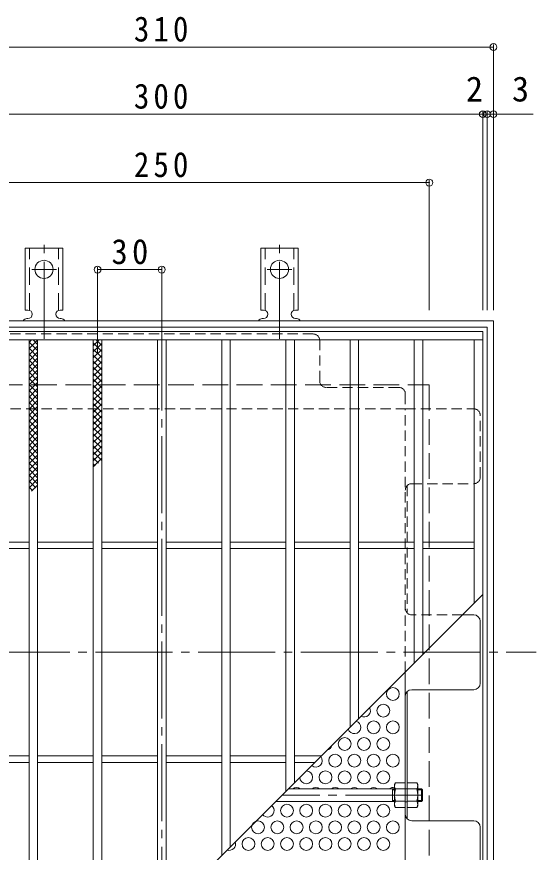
# Model space of a CAD drawing. Units: millimetres at full size, sheet at 1:4. Extents: x -822 to 951, y -780 to 740.
# Drawn here: x -562.5 to -319.7, y 349.6 to 740.3 of the extents above; entities that cross this region are included whole.
import ezdxf
from ezdxf.enums import TextEntityAlignment as Align

# ---------------------------------------------------------------- set-up
doc = ezdxf.new("R2010")
doc.units = ezdxf.units.MM
doc.header["$LTSCALE"] = 4
doc.header["$PDMODE"] = 32
doc.header["$PDSIZE"] = 3.2
for name, pattern in [('CHAIN2', [12, 9, -1, 1, -1]), ('DASHED1', [1.8, 1.2, -0.6]), ('DASHED2', [3, 2, -1]), ('DASHED3', [4, 3, -1])]:
    doc.linetypes.add(name, pattern=pattern)
for name, color, linetype, lineweight in [('A-1_躯体', 3, 'Continuous', 9), ('A-2_仕上', 3, 'Continuous', 9), ('A-4_その他', 7, 'Continuous', 9), ('A-6_寸法', 2, 'Continuous', 9), ('A-7_ハッチ', 2, 'Continuous', 9), ('A-9_ｸｳﾁｮｳｷ', 6, 'Continuous', 9), ('A-A_ﾊｯﾁ-ﾜｸ', 3, 'Continuous', 9), ('A-B_ﾊｯﾁ', 2, 'Continuous', 9)]:
    doc.layers.add(name, color=color, linetype=linetype, lineweight=lineweight)
doc.styles.add('ＭＳ ゴシック', font='')
doc.styles.get('ＭＳ ゴシック').set_extended_font_data('MS Gothic')

msp = doc.modelspace()

# ---------------------------------------------------------------- linework, layer by layer
at = {"layer": 'A-1_躯体', "color": 2}
for p, q in [((-339.713, 598.162), (-339.713, 288.162)), ((-342.713, 595.162), (-342.713, 291.162))]:
    msp.add_line(p, q, dxfattribs=at)
at = {"layer": 'A-1_躯体', "color": 2, "linetype": 'DASHED3'}
msp.add_line((-369.713, 568.162), (-369.713, 318.162), dxfattribs=at)
at = {"layer": 'A-1_躯体'}
for p, q in [((-385.913, 379.359), (-435.517, 379.359)), ((-386.913, 373.359), (-386.913, 379.359)), ((-373.413, 379.359), (-375.113, 379.359)), ((-373.413, 373.359), (-373.413, 379.359)), ((-373.413, 379.359), (-372.913, 378.859)), ((-386.913, 378.859), (-385.913, 378.859)), ((-375.113, 378.859), (-372.913, 378.859)), ((-372.913, 373.859), (-372.913, 378.859)), ((-385.913, 373.359), (-441.517, 373.359)), ((-386.913, 373.859), (-385.913, 373.859)), ((-375.113, 373.859), (-372.913, 373.859)), ((-373.413, 373.359), (-375.113, 373.359)), ((-373.413, 373.359), (-372.913, 373.859))]:
    msp.add_line(p, q, dxfattribs=at)
at = {"layer": 'A-1_躯体', "linetype": 'CHAIN2'}
msp.add_line((-372.913, 376.359), (-438.517, 376.359), dxfattribs=at)
at = {"layer": 'A-1_躯体', "color": 2}
for points in [[(-649.713, 288.162), (-649.713, 598.162), (-339.713, 598.162)], [(-646.713, 291.162), (-646.713, 595.162), (-342.713, 595.162)]]:
    msp.add_lwpolyline(points, dxfattribs=at)
at = {"layer": 'A-1_躯体', "color": 2, "linetype": 'DASHED3'}
msp.add_lwpolyline([(-619.713, 318.162), (-619.713, 568.162), (-369.713, 568.162)], dxfattribs=at)
at = {"layer": 'A-2_仕上'}
for p, q in [((-644.713, 589.162), (-344.713, 589.162)), ((-556.713, 297.162), (-556.713, 589.162)), ((-552.713, 297.162), (-552.713, 589.162)), ((-526.713, 297.162), (-526.713, 589.162)), ((-522.713, 297.162), (-522.713, 589.162)), ((-496.713, 318.162), (-496.713, 589.162)), ((-492.713, 322.162), (-492.713, 589.162)), ((-466.713, 348.162), (-466.713, 589.162)), ((-462.713, 352.162), (-462.713, 589.162)), ((-436.713, 378.162), (-436.713, 589.162)), ((-432.713, 382.162), (-432.713, 589.162)), ((-406.713, 408.162), (-406.713, 589.162)), ((-402.713, 412.162), (-402.713, 589.162)), ((-376.713, 438.162), (-376.713, 589.162)), ((-372.713, 442.162), (-372.713, 589.162)), ((-348.713, 589.162), (-348.713, 466.162)), ((-582.713, 494.662), (-556.713, 494.662)), ((-552.713, 494.662), (-526.713, 494.662)), ((-522.713, 494.662), (-496.713, 494.662)), ((-492.713, 494.662), (-466.713, 494.662)), ((-462.713, 494.662), (-436.713, 494.662)), ((-432.713, 494.662), (-406.713, 494.662)), ((-402.713, 494.662), (-376.713, 494.662)), ((-348.713, 494.662), (-372.713, 494.662)), ((-582.713, 491.662), (-556.713, 491.662)), ((-552.713, 491.662), (-526.713, 491.662)), ((-522.713, 491.662), (-496.713, 491.662)), ((-492.713, 491.662), (-466.713, 491.662)), ((-462.713, 491.662), (-436.713, 491.662)), ((-432.713, 491.662), (-406.713, 491.662)), ((-402.713, 491.662), (-376.713, 491.662)), ((-348.713, 491.662), (-372.713, 491.662)), ((-344.713, 470.162), (-521.713, 293.162)), ((-582.713, 394.662), (-556.713, 394.662)), ((-552.713, 394.662), (-526.713, 394.662)), ((-522.713, 394.662), (-496.713, 394.662)), ((-492.713, 394.662), (-466.713, 394.662)), ((-462.713, 394.662), (-436.713, 394.662)), ((-432.713, 394.662), (-420.213, 394.662)), ((-582.713, 391.662), (-556.713, 391.662)), ((-552.713, 391.662), (-526.713, 391.662)), ((-522.713, 391.662), (-496.713, 391.662)), ((-492.713, 391.662), (-466.713, 391.662)), ((-462.713, 391.662), (-436.713, 391.662)), ((-432.713, 391.662), (-423.213, 391.662))]:
    msp.add_line(p, q, dxfattribs=at)
msp.add_lwpolyline([(-644.713, 293.162), (-644.713, 593.162), (-344.713, 593.162), (-344.713, 293.162)], close=True, dxfattribs=at)
at = {"layer": 'A-4_その他'}
for p, q in [((-339.713, 727.325), (-339.713, 603.162)), ((-649.713, 726.125), (-339.713, 726.125)), ((-344.713, 695.937), (-344.713, 603.162)), ((-342.713, 695.937), (-342.713, 603.162)), ((-644.713, 694.737), (-344.713, 694.737)), ((-344.713, 694.737), (-342.713, 694.737)), ((-342.713, 694.737), (-321.196, 694.737)), ((-619.713, 662.741), (-369.713, 662.741)), ((-369.713, 663.941), (-369.713, 603.162)), ((-524.713, 623.268), (-524.713, 583.022)), ((-524.713, 622.068), (-494.713, 622.068)), ((-494.713, 623.268), (-494.713, 583.022))]:
    msp.add_line(p, q, dxfattribs=at)
for p in [(-339.713, 726.125), (-344.713, 694.737), (-342.713, 694.737), (-339.713, 694.737), (-369.713, 662.741), (-524.713, 622.068), (-494.713, 622.068)]:
    msp.add_point(p, dxfattribs=at)
at = {"layer": 'A-6_寸法'}
for centre in [(-386.713, 423.677), (-391.213, 415.882), (-395.713, 408.088), (-386.713, 408.088), (-409.213, 400.294), (-400.213, 400.294), (-391.213, 400.294), (-413.713, 392.5), (-404.713, 392.5), (-395.713, 392.5), (-386.713, 392.5), (-418.213, 384.705), (-409.213, 384.705), (-400.213, 384.705), (-391.213, 384.705), (-436.213, 369.117), (-427.213, 369.117), (-418.213, 369.117), (-409.213, 369.117), (-400.213, 369.117), (-391.213, 369.117), (-449.713, 361.323), (-440.713, 361.323), (-431.713, 361.323), (-422.713, 361.323), (-413.713, 361.323), (-404.713, 361.323), (-395.713, 361.323), (-386.713, 361.323), (-454.213, 353.528), (-445.213, 353.528), (-436.213, 353.528), (-427.213, 353.528), (-418.213, 353.528), (-409.213, 353.528), (-400.213, 353.528), (-391.213, 353.528)]:
    msp.add_circle(centre, 3, dxfattribs=at)
for centre, start, end in [((-400.213, 415.882), 241.71254, 28.28746), ((-404.713, 408.088), 195.73255, 74.26745), ((-418.213, 400.294), 283.86776, 346.13224), ((-422.713, 392.5), 229.56093, 40.43907), ((-427.213, 384.705), 180.81815, 89.18185), ((-431.713, 376.911), 54.66817, 125.33183), ((-422.713, 376.911), 54.66817, 125.33183), ((-413.713, 376.911), 54.66817, 125.33183), ((-404.713, 376.911), 54.66817, 125.33183), ((-395.713, 376.911), 54.66817, 125.33183), ((-386.713, 376.911), 74.53399, 125.33183), ((-445.213, 369.117), 217.61523, 52.38477), ((-463.213, 353.528), 251.09585, 18.90415)]:
    msp.add_arc(centre, 3, start, end, dxfattribs=at)
at = {"layer": 'A-7_ハッチ', "linetype": 'CHAIN2'}
for p, q in [((-494.713, 268.162), (-494.713, 618.162)), ((-669.713, 443.162), (-319.713, 443.162))]:
    msp.add_line(p, q, dxfattribs=at)
at = {"layer": 'A-7_ハッチ', "linetype": 'DASHED1'}
for p, q in [((-423.914, 591.966), (-565.512, 591.966)), ((-420.914, 569.966), (-420.914, 588.966)), ((-383.913, 566.966), (-417.914, 566.966)), ((-380.913, 563.966), (-380.913, 556.966)), ((-608.513, 556.966), (-380.913, 556.966)), ((-380.913, 556.966), (-348.91, 556.966)), ((-380.913, 433.962), (-380.913, 556.966)), ((-345.91, 524.965), (-345.91, 553.966)), ((-380.113, 521.009), (-380.113, 461.623)), ((-377.913, 521.965), (-348.91, 521.965)), ((-354.213, 460.663), (-377.913, 460.663)), ((-380.113, 379.359), (-380.913, 379.359)), ((-380.113, 373.159), (-380.913, 373.159))]:
    msp.add_line(p, q, dxfattribs=at)
at = {"layer": 'A-7_ハッチ'}
for p, q in [((-348.91, 460.663), (-354.213, 460.663)), ((-345.91, 428.662), (-345.91, 457.663)), ((-380.913, 322.359), (-380.913, 433.962)), ((-380.113, 365.32), (-380.113, 424.701)), ((-380.113, 365.32), (-380.113, 424.701)), ((-377.913, 425.662), (-348.91, 425.662)), ((-348.91, 364.36), (-377.913, 364.36)), ((-345.91, 332.359), (-345.91, 361.36))]:
    msp.add_line(p, q, dxfattribs=at)
at = {"layer": 'A-7_ハッチ', "linetype": 'DASHED1'}
for centre, start, end in [((-423.914, 588.966), 0, 90), ((-417.914, 569.966), 180, 270), ((-383.913, 563.966), 0, 90), ((-348.91, 553.966), 0, 90), ((-348.91, 524.965), 270, 0), ((-377.913, 518.965), 90, 180), ((-377.913, 463.663), 180, 270)]:
    msp.add_arc(centre, 3, start, end, dxfattribs=at)
at = {"layer": 'A-7_ハッチ'}
for centre, start, end in [((-348.91, 457.663), 0, 90), ((-348.91, 428.662), 270, 0), ((-377.913, 422.662), 90, 180), ((-377.913, 367.36), 180, 270), ((-348.91, 361.36), 0, 90)]:
    msp.add_arc(centre, 3, start, end, dxfattribs=at)
at = {"layer": 'A-9_ｸｳﾁｮｳｷ'}
for p, q in [((-556.713, 587.946), (-555.497, 589.163)), ((-556.713, 585.118), (-552.713, 589.118)), ((-556.713, 588.179), (-552.713, 584.179)), ((-556.713, 582.289), (-552.713, 586.289)), ((-554.869, 589.163), (-552.713, 587.007)), ((-526.713, 586.413), (-523.963, 589.163)), ((-526.713, 587.759), (-522.713, 583.759)), ((-526.713, 583.585), (-522.713, 587.585)), ((-525.289, 589.163), (-522.713, 586.587)), ((-556.713, 585.351), (-552.713, 581.351)), ((-556.713, 579.461), (-552.713, 583.461)), ((-556.713, 582.522), (-552.713, 578.522)), ((-526.713, 584.93), (-522.713, 580.93)), ((-526.713, 580.757), (-522.713, 584.756)), ((-526.713, 582.102), (-522.713, 578.102)), ((-556.713, 576.633), (-552.713, 580.632)), ((-556.713, 579.694), (-552.713, 575.693)), ((-526.713, 577.928), (-522.713, 581.928)), ((-526.713, 579.274), (-522.713, 575.273)), ((-526.713, 575.1), (-522.713, 579.1)), ((-556.713, 573.804), (-552.713, 577.804)), ((-556.713, 576.865), (-552.713, 572.865)), ((-556.713, 570.975), (-552.713, 574.976)), ((-526.713, 576.445), (-522.713, 572.445)), ((-526.713, 572.271), (-522.713, 576.271)), ((-556.713, 574.037), (-552.713, 570.037)), ((-556.713, 568.147), (-552.713, 572.147)), ((-556.713, 571.208), (-552.713, 567.208)), ((-526.713, 573.616), (-522.713, 569.617)), ((-526.713, 569.443), (-522.713, 573.443)), ((-526.713, 570.788), (-522.713, 566.788)), ((-526.713, 566.614), (-522.713, 570.614)), ((-556.713, 565.319), (-552.713, 569.319)), ((-556.713, 568.38), (-552.713, 564.38)), ((-556.713, 562.49), (-552.713, 566.49)), ((-526.713, 567.96), (-522.713, 563.96)), ((-526.713, 563.786), (-522.713, 567.786)), ((-556.713, 565.551), (-552.713, 561.552)), ((-556.713, 559.662), (-552.713, 563.662)), ((-556.713, 562.723), (-552.713, 558.723)), ((-526.713, 565.131), (-522.713, 561.132)), ((-526.713, 560.958), (-522.713, 564.958)), ((-556.713, 556.834), (-552.713, 560.833)), ((-556.713, 559.895), (-552.713, 555.894)), ((-526.713, 562.303), (-522.713, 558.303)), ((-526.713, 558.129), (-522.713, 562.129)), ((-526.713, 559.475), (-522.713, 555.474)), ((-526.713, 555.301), (-522.713, 559.301)), ((-556.713, 554.005), (-552.713, 558.005)), ((-556.713, 557.066), (-552.713, 553.066)), ((-556.713, 551.177), (-552.713, 555.177)), ((-526.713, 556.646), (-522.713, 552.646)), ((-526.713, 552.472), (-522.713, 556.472)), ((-556.713, 554.238), (-552.713, 550.238)), ((-556.713, 548.348), (-552.713, 552.348)), ((-556.713, 551.409), (-552.713, 547.409)), ((-526.713, 553.817), (-522.713, 549.818)), ((-526.713, 549.644), (-522.713, 553.644)), ((-526.713, 550.989), (-522.713, 546.989)), ((-556.713, 545.52), (-552.713, 549.52)), ((-556.713, 548.581), (-552.713, 544.581)), ((-526.713, 546.815), (-522.713, 550.815)), ((-526.713, 548.161), (-522.713, 544.161)), ((-526.713, 543.987), (-522.713, 547.987)), ((-556.713, 542.691), (-552.713, 546.692)), ((-556.713, 545.752), (-552.713, 541.753)), ((-556.713, 539.863), (-552.713, 543.863)), ((-526.713, 545.333), (-522.713, 541.333)), ((-526.713, 541.158), (-522.713, 545.159)), ((-556.713, 542.924), (-552.713, 538.924)), ((-556.713, 537.035), (-552.713, 541.034)), ((-556.713, 540.096), (-552.713, 536.095)), ((-526.713, 542.504), (-522.713, 538.504)), ((-526.713, 538.33), (-522.713, 542.33)), ((-526.713, 539.676), (-522.713, 535.675)), ((-526.713, 535.502), (-522.713, 539.501)), ((-556.713, 534.206), (-552.713, 538.206)), ((-556.713, 537.267), (-552.713, 533.267)), ((-556.713, 531.378), (-552.713, 535.378)), ((-526.713, 536.847), (-522.713, 532.847)), ((-526.713, 532.673), (-522.713, 536.673)), ((-556.713, 534.439), (-552.713, 530.439)), ((-556.713, 528.549), (-552.713, 532.549)), ((-556.713, 531.61), (-552.713, 527.61)), ((-526.713, 534.018), (-524.257, 531.563)), ((-526.713, 529.845), (-522.713, 533.845)), ((-556.713, 525.721), (-552.713, 529.721)), ((-556.713, 528.782), (-552.713, 524.782)), ((-526.713, 531.19), (-525.845, 530.322)), ((-556.713, 522.892), (-552.713, 526.893)), ((-556.713, 525.953), (-552.713, 521.954)), ((-556.713, 520.064), (-552.713, 524.064)), ((-556.713, 523.125), (-553.551, 519.964)), ((-556.713, 520.297), (-555.14, 518.723)), ((-555.53, 518.419), (-552.713, 521.235))]:
    msp.add_line(p, q, dxfattribs=at)
at = {"layer": 'A-A_ﾊｯﾁ-ﾜｸ', "color": 7, "linetype": 'CHAIN2'}
for p, q in [((-549.713, 589.694), (-549.713, 637.095)), ((-439.713, 589.694), (-439.713, 637.095)), ((-555.489, 622.162), (-543.937, 622.162)), ((-445.489, 622.162), (-433.937, 622.162))]:
    msp.add_line(p, q, dxfattribs=at)
at = {"layer": 'A-A_ﾊｯﾁ-ﾜｸ'}
for p, q in [((-558.463, 603.162), (-558.463, 632.162)), ((-540.963, 632.162), (-558.463, 632.162)), ((-540.963, 603.162), (-540.963, 632.162)), ((-448.463, 603.162), (-448.463, 632.162)), ((-430.963, 632.162), (-448.463, 632.162)), ((-430.963, 603.162), (-430.963, 632.162)), ((-558.463, 603.162), (-557.213, 603.162)), ((-540.963, 603.162), (-542.213, 603.162)), ((-448.463, 603.162), (-447.213, 603.162)), ((-430.963, 603.162), (-432.213, 603.162)), ((-557.713, 599.162), (-557.213, 599.162)), ((-542.218, 599.162), (-541.704, 599.162)), ((-447.713, 599.162), (-447.213, 599.162)), ((-432.218, 599.162), (-431.704, 599.162))]:
    msp.add_line(p, q, dxfattribs=at)
at = {"layer": 'A-A_ﾊｯﾁ-ﾜｸ', "linetype": 'DASHED2'}
for p, q in [((-556.463, 603.016), (-556.463, 632.162)), ((-542.963, 603.016), (-542.963, 632.162)), ((-446.463, 603.016), (-446.463, 632.162)), ((-432.963, 603.016), (-432.963, 632.162))]:
    msp.add_line(p, q, dxfattribs=at)
at = {"layer": 'A-A_ﾊｯﾁ-ﾜｸ'}
for centre in [(-549.713, 622.162), (-439.713, 622.162)]:
    msp.add_circle(centre, 4.25, dxfattribs=at)
for centre, start, end in [((-557.213, 601.162), 270, 90), ((-542.213, 601.162), 90, 269.86671), ((-447.213, 601.162), 270, 90), ((-432.213, 601.162), 90, 269.86671), ((-557.713, 597.162), 90.27597, 150.00049), ((-541.713, 597.162), 29.99928, 89.75838), ((-447.713, 597.162), 90.27597, 150.00049), ((-431.713, 597.162), 29.99928, 89.75838)]:
    msp.add_arc(centre, 2, start, end, dxfattribs=at)
at = {"layer": 'A-B_ﾊｯﾁ'}
for p, q in [((-385.48, 379.222), (-380.913, 379.222)), ((-380.113, 370.609), (-380.113, 382.109)), ((-380.113, 382.109), (-375.546, 382.109)), ((-375.546, 379.222), (-380.113, 379.222)), ((-375.113, 381.359), (-375.546, 382.109)), ((-375.113, 371.359), (-375.113, 381.359)), ((-385.913, 371.359), (-385.48, 370.609)), ((-385.48, 373.495), (-380.913, 373.495)), ((-375.546, 373.495), (-380.113, 373.495)), ((-375.113, 371.359), (-375.546, 370.609)), ((-380.913, 370.609), (-385.48, 370.609)), ((-380.113, 370.609), (-375.546, 370.609))]:
    msp.add_line(p, q, dxfattribs=at)
for points in [[(-385.913, 371.359), (-385.913, 381.359), (-385.48, 382.109)], [(-380.913, 370.609), (-380.913, 382.109), (-385.48, 382.109)]]:
    msp.add_lwpolyline(points, dxfattribs=at)
for centre, radius, start, end in [((-382.631, 380.464), 3.29, 149.99998, 176.07924), ((-383.178, 380.699), 2.735, 180.2103, 212.68507), ((-376.23, 376.359), 9.683, 162.79973, 197.20026), ((-378.395, 380.464), 3.29, 3.92076, 30.00002), ((-377.848, 380.699), 2.735, 327.31493, 359.7897), ((-384.796, 376.359), 9.683, 342.79974, 17.20027), ((-383.178, 372.018), 2.735, 147.31491, 179.78969), ((-382.631, 372.253), 3.29, 183.92075, 210), ((-377.848, 372.018), 2.735, 0.21031, 32.68509), ((-378.395, 372.253), 3.29, 330, 356.07925)]:
    msp.add_arc(centre, radius, start, end, dxfattribs=at)

# ---------------------------------------------------------------- texts
at = {"layer": 'A-4_その他', "color": 2, "style": 'ＭＳ ゴシック'}
for s, p in [('2', (-352.576, 697.137)), ('3', (-331.057, 697.137))]:
    msp.add_text(s, height=11.73, dxfattribs=at).set_placement(p, align=Align.BOTTOM_LEFT)
at = {"layer": 'A-4_その他', "color": 2, "char_height": 11.73, "attachment_point": 7, "style": 'ＭＳ ゴシック'}
for s, insert in [('\\T1.27;\\W0.9;310', (-507.713, 728.525)), ('\\T1.27;\\W0.9;300', (-507.713, 697.137)), ('\\T1.27;\\W0.9;250', (-507.713, 665.141)), ('\\T1.27;\\W0.95;30', (-518.213, 624.468))]:
    msp.add_mtext(s, dxfattribs=dict(at, insert=insert))

doc.saveas('drawing.dxf')
